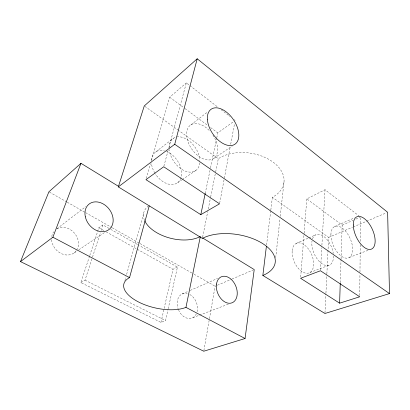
<?xml version="1.0" encoding="UTF-8"?>
<svg xmlns="http://www.w3.org/2000/svg" width="410" height="410" viewBox="0 0 410 410"><rect width="100%" height="100%" fill="white"/><g stroke="black" fill="none" stroke-linecap="round" stroke-linejoin="round"><path stroke-width="0.31" stroke-dasharray="2.05 1.54" d="M359.724 295.513L359.944 274.474M359.97 271.927L360.257 244.514M360.287 241.326L360.539 217.1M340.274 282.695L341.028 259.663M341.053 259.023L342.16 225.121L306.808 198.901L325.012 189.727L359.037 215.947M324.981 312.851L325.914 293.673M325.945 293.032L326.842 274.495M326.872 273.854L328.641 237.41L272.378 197.297A37.761 24.431 8.3 0 0 272.563 161.745A37.761 24.431 8.3 0 0 218.304 158.742L179.201 130.862M320.507 270.118L321.758 247.789M321.901 245.236L325.012 189.727M300.689 277.011L304.071 233.828M304.123 233.193L306.808 198.901M275.715 257.7L279.963 218.878M280.24 216.331L284.068 181.328M266.567 244.949L270.754 210.637M270.831 210.002L272.378 197.297M203.867 350.596L209.331 319.339M209.438 318.713L215.117 286.211L216.864 285.462M219.668 203.181L224.239 178.75M224.357 178.124L230.215 146.795M230.686 144.289L234.556 123.615M202.627 237.144L207.773 211.427M208.275 208.921L210.53 197.63M210.653 197L215.547 172.543M215.67 171.913L218.304 158.742M205.215 193.428L210.402 168.464M210.53 167.839L216.623 138.508M216.757 137.883L217.792 132.891L233.608 121.575M89.575 256.065L80.867 282.572L160.956 322.404L165.558 320.574L168.044 309.381M168.182 308.756L177.443 267.089L139.631 245.703M160.956 322.404L172.999 269.298L177.443 267.089M163.882 166.158L168.202 150.116M168.869 147.646L186.33 82.871L189.348 85.198M124.901 280.537L125.926 276.858M126.613 274.403L143.551 213.656M146.298 178.432L150.552 163.662M151.439 160.587L169.689 97.216L186.33 82.871M80.867 282.572L85.008 280.163L92.296 257.716M92.491 257.106L100.368 232.839M101.157 230.41L102.93 224.952L110.157 229.036M89.769 255.466L98.871 227.755L102.93 224.952M155.882 151.797L173.599 138.16M190.922 124.819L207.47 112.084M56.908 228.785L85.7 206.681M177.571 182.742L181.773 179.923M182.301 179.57L195.954 170.396M213.917 158.332L232.106 146.119M74.092 252.949L76.721 251.186M78.823 249.777L105.114 232.168M296.199 243.427L308.258 238.133M308.838 237.882L315.726 234.853M334.601 226.566L354.394 217.879M182.091 293.985L187.908 291.438M190.235 290.418L217.587 278.431M342.16 225.121L353.071 220.36M355.947 219.104L359.965 217.351M328.641 237.41L352.585 227.207M353.169 226.961L366.017 221.482M366.601 221.236L386.456 212.775M217.449 285.216L231.455 279.256M232.039 279.01L253.052 270.072M309.914 272.537L329.958 264.875M349.33 257.475L368.462 250.161M192.869 317.683L229.257 303.805M85.008 280.163L165.558 320.574M98.871 227.755L103.889 230.563M106.118 231.814L136.771 248.993M137.329 249.306L172.999 269.298M110.715 229.354L139.077 245.39M49.456 192.126L66.692 201.915M67.245 202.232L85.034 212.334M85.593 212.647L111.72 227.488M112.273 227.801L139.513 243.273M140.071 243.586L193.438 273.895M193.991 274.213L215.117 286.211M144.786 106.323L178.678 130.488M169.689 97.216L184.531 108.225M185.043 108.604L207.557 125.301M210.627 127.577L217.792 132.891M189.85 85.587L218.033 107.302M221.051 109.629L230.107 116.604M234.136 119.71L235.14 120.484M144.51 220.298A32.851 18.532 13.4 0 1 148.333 206.046M196.405 313.819A13.033 9.702 68.7 0 1 187.739 318.385A13.033 9.702 68.7 0 1 178.657 310.298M178.432 309.77A13.033 9.702 68.7 0 1 187.139 293.473M189.758 294.467A13.033 9.702 68.7 0 1 197.025 312.194M76.362 250.669A14.837 12.382 49.2 0 1 61.561 253.718A14.837 12.382 49.2 0 1 51.588 239.46M51.762 236.483A14.837 12.382 49.2 0 1 53.679 231.809M56.857 228.888A14.837 12.382 49.2 0 1 73.559 232.157A14.837 12.382 49.2 0 1 77.218 249.285M166.578 151.464A18.901 12.838 54.6 0 1 180.303 179.462A18.901 12.838 54.6 0 1 155.252 173.753M154.913 173.215A18.901 12.838 54.6 0 1 151.372 162.662M151.377 160.233A18.901 12.838 54.6 0 1 164.349 150.736M333.509 256.004A16.625 9.287 66 0 1 321.901 263.702A16.625 9.287 66 0 1 311.989 241.08M312.487 238.953A16.625 9.287 66 0 1 323.464 236.237A16.625 9.287 66 0 1 333.289 253.447M212.98 135.126A20.326 12.684 55.6 0 1 207.522 159.941A20.326 12.684 55.6 0 1 186.683 132.64A20.326 12.684 55.6 0 1 210.192 131.477M199.798 162.862A19.624 12.782 55.1 0 1 184.618 170.832A19.624 12.782 55.1 0 1 169.263 149.614M169.161 147.938A19.624 12.782 55.1 0 1 175.649 137.217M176.772 136.94A19.624 12.782 55.1 0 1 199.86 160.5M292.125 251.197A16.103 9.43 66.3 0 0 307.546 273.275A16.103 9.43 66.3 0 0 308.986 249.746A16.103 9.43 66.3 0 0 292.125 251.197M330.906 234.587A17.133 9.117 65.8 0 0 347.034 258.177A17.133 9.117 65.8 0 0 347.429 233.587A17.133 9.117 65.8 0 0 330.906 234.587"/><path stroke-width="0.61" d="M339.608 303.164L300.586 278.282L320.471 270.754L359.713 296.789L339.608 303.164L340.254 283.336M262.846 275.443A41.625 21.971 9.1 0 0 262.072 243.197A41.625 21.971 9.1 0 0 202.376 238.394L118.311 186.893L144.269 105.954L197.2 58.779L387.624 212.277L389.5 293.591L324.951 313.491L262.846 275.443L266.413 246.22M118.439 186.299L80.965 163.313L48.903 191.813L20.5 261.606L203.76 351.221L245.062 338.516L254.22 269.575L202.509 237.861M245.062 338.516L185.961 307.367L200.336 236.529M200.803 214.645L219.55 203.811L163.713 166.773L145.945 179.662L200.803 214.645L205.215 193.428M118.311 186.893L174.727 144.274L197.2 58.779M185.961 307.367A35.742 16.231 12.9 0 1 137.95 301.688A35.742 16.231 12.9 0 1 129.539 277.626L149.23 205.897M20.5 261.606L52.885 237.226L80.965 163.313M52.885 237.226L129.539 277.626M174.727 144.274L389.5 293.591M199.849 236.78A32.851 18.532 13.4 0 1 168.725 237.754A32.851 18.532 13.4 0 1 144.761 220.857M216.495 284.089A14.073 9.717 67.7 0 0 230.41 303.226A14.073 9.717 67.7 0 0 233.5 281.942A14.073 9.717 67.7 0 0 216.495 284.089M85.336 216.828A16.18 12.679 51.8 0 0 108.799 229.702A16.18 12.679 51.8 0 0 103.038 203.832A16.18 12.679 51.8 0 0 85.336 216.828M353.287 225.003A17.727 8.887 65.5 0 0 369.799 249.47A17.727 8.887 65.5 0 0 369.538 224.29A17.727 8.887 65.5 0 0 353.287 225.003M207.414 119.781A21.166 12.52 56 0 0 232.224 145.386A21.166 12.52 56 0 0 229.595 114.923A21.166 12.52 56 0 0 207.414 119.781"/></g></svg>
